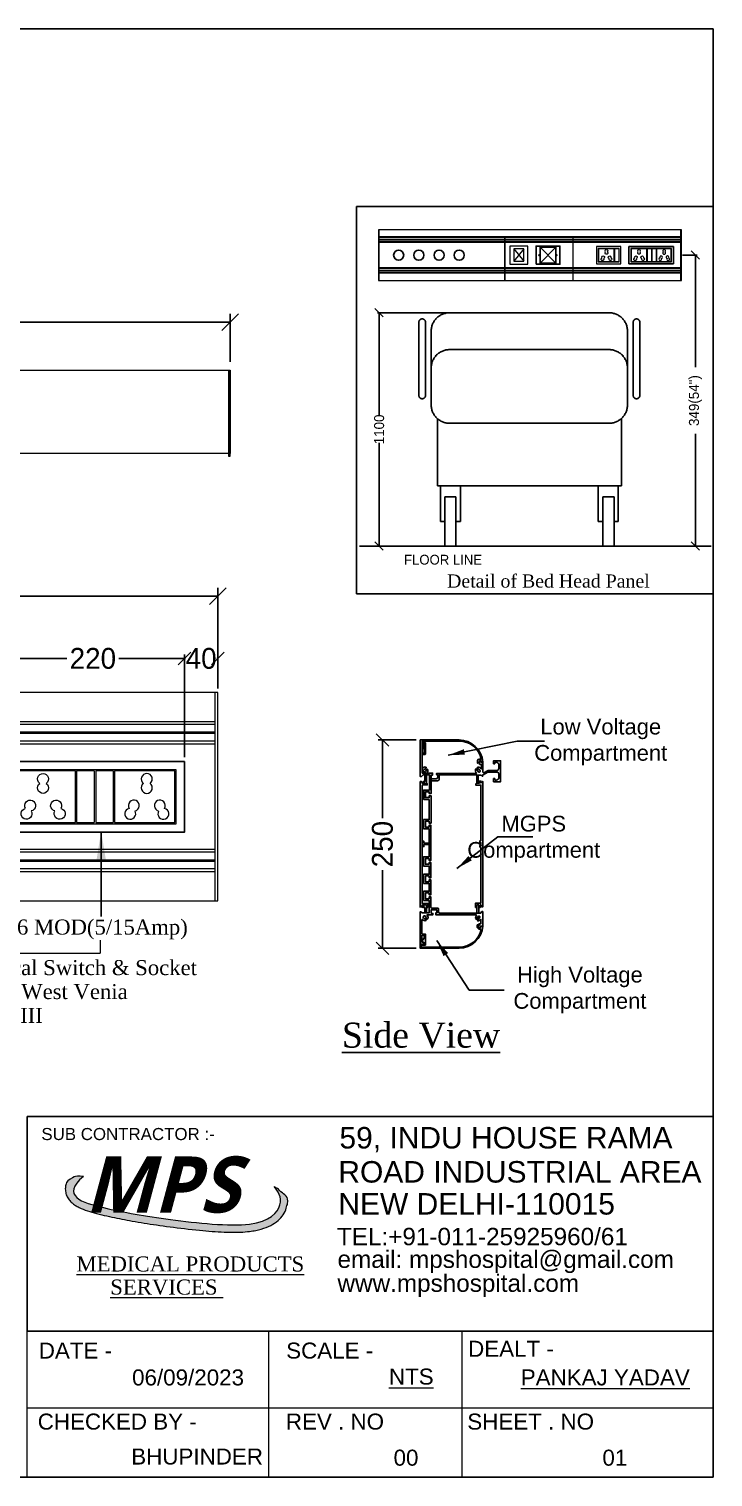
# Model space of a CAD drawing. Header units: millimetres. Extents: x 161371 to 163828, y -100605 to -94940.
# Drawn here: x 163007 to 163828, y -100605 to -98867 of the extents above; entities that cross this region are included whole.
import ezdxf

# ---------------------------------------------------------------- set-up
doc = ezdxf.new("R2010")
doc.units = ezdxf.units.MM
doc.header["$LTSCALE"] = 25
doc.linetypes.add('Hidden', pattern=[6, 4, -2])
doc.layers.get('0').update_dxf_attribs({"color": 251})
doc.layers.get('Defpoints').update_dxf_attribs({"color": 251})
for name, color, linetype in [('2', 5, 'Continuous'), ('_Bed Docker-No', 7, 'Continuous'), ('A- Blocks', 8, 'Continuous'), ('AR-TEXT1', 9, 'Continuous'), ('FORMAT LINE', 7, 'Continuous'), ('OT DIM', 251, 'Continuous')]:
    doc.layers.add(name, color=color, linetype=linetype)
for name, color, linetype, lineweight in [('formate text', 7, 'Continuous', 25), ('MGPS', 7, 'Continuous', 30), ('N2O', 251, 'Continuous', 0), ('proposed floor pattern', 5, 'Continuous', 30)]:
    doc.layers.add(name, color=color, linetype=linetype, lineweight=lineweight)
doc.styles.add('ROMANTIC', font='romantic.ttf')
doc.styles.add('style3', font='arial.ttf')
doc.styles.add('style6', font='LSANSI.TTF', dxfattribs={"height": 18})
doc.styles.add('TEXT-0.25', font='simplex.shx', dxfattribs={"width": 0.9})
doc.dimstyles.new('Scale 50', dxfattribs={"dimtxt": 125, "dimasz": 100, "dimexe": 50, "dimexo": 50, "dimgap": 0, "dimtad": 0, "dimtoh": 1, "dimdec": 0, "dimzin": 0, "dimdsep": 46, "dimtxsty": 'TEXT-0.25', "dimcen": 0.09, "dimdle": 100, "dimclrd": 204, "dimclre": 212, "dimclrt": 224, "dimadec": 0, "dimazin": 0, "dimtfac": 1, "dimtdec": 0, "dimtofl": 0, "dimtmove": 1, "dimatfit": 3, "dimfxl": 0.18, "dimtolj": 1, "dimtzin": 0, "dimarcsym": 1})
doc.dimstyles.new('Standard 2', dxfattribs={"dimtxt": 25, "dimasz": 20, "dimexe": 10, "dimexo": 10, "dimgap": 0.09, "dimtad": 0, "dimtoh": 1, "dimdec": 0, "dimzin": 0, "dimdsep": 46, "dimtxsty": 'Standard', "dimblk": 'OBLIQUE', "dimcen": 0.09, "dimclrd": 6, "dimclre": 6, "dimclrt": 6, "dimadec": 0, "dimazin": 0, "dimtfac": 1, "dimtdec": 0, "dimtofl": 0, "dimtmove": 0, "dimatfit": 3, "dimldrblk": 'OBLIQUE', "dimfxl": 1, "dimtolj": 1, "dimtzin": 0, "dimarcsym": 1})

# ---------------------------------------------------------------- blocks, each defined once
blk = doc.blocks.new('_Oblique')
at = {"color": 0, "linetype": 'ByBlock', "lineweight": -2}
blk.add_line((-0.5, -0.5), (0.5, 0.5), dxfattribs=at)
blk = doc.blocks.new('*D122')
at = {"color": 6, "lineweight": -2, "transparency": 16777216}
for p, q in [((161448.7, -99266.7), (161448.7, -99208.9)), ((163248.7, -99266.7), (163248.7, -99208.9)), ((161448.7, -99218.9), (162311.1, -99218.9)), ((163248.7, -99218.9), (162386.3, -99218.9))]:
    blk.add_line(p, q, dxfattribs=at)
at = {"layer": 'Defpoints', "color": 0, "transparency": 16777216}
for p in [(161448.7, -99218.9), (161448.7, -99276.7), (163248.7, -99276.7)]:
    blk.add_point(p, dxfattribs=at)
at = {"color": 6, "lineweight": -2, "transparency": 16777216, "xscale": 20, "yscale": 20, "zscale": 20, "rotation": 180}
blk.add_blockref('_Oblique', (161448.7, -99218.9), dxfattribs=at)
at = {"color": 6, "lineweight": -2, "transparency": 16777216, "xscale": 20, "yscale": 20, "zscale": 20}
blk.add_blockref('_Oblique', (163248.7, -99218.9), dxfattribs=at)
at = {"color": 6, "transparency": 16777216, "insert": (162348.7, -99218.9), "char_height": 25, "attachment_point": 5}
blk.add_mtext('\\A1;1800', dxfattribs=at)
blk = doc.blocks.new('*D123')
at = {"color": 6, "lineweight": -2, "transparency": 16777216}
for p, q in [((161433.7, -99653.5), (161433.7, -99537.6)), ((163233.7, -99653.5), (163233.7, -99537.6)), ((161433.7, -99547.6), (162159, -99547.6)), ((163233.7, -99547.6), (162234.2, -99547.6))]:
    blk.add_line(p, q, dxfattribs=at)
at = {"layer": 'Defpoints', "color": 0, "transparency": 16777216}
for p in [(161433.7, -99547.6), (161433.7, -99663.5), (163233.7, -99663.5)]:
    blk.add_point(p, dxfattribs=at)
at = {"color": 6, "lineweight": -2, "transparency": 16777216, "xscale": 20, "yscale": 20, "zscale": 20, "rotation": 180}
blk.add_blockref('_Oblique', (161433.7, -99547.6), dxfattribs=at)
at = {"color": 6, "lineweight": -2, "transparency": 16777216, "xscale": 20, "yscale": 20, "zscale": 20}
blk.add_blockref('_Oblique', (163233.7, -99547.6), dxfattribs=at)
at = {"color": 6, "transparency": 16777216, "insert": (162196.6, -99547.6), "char_height": 25, "attachment_point": 5}
blk.add_mtext('\\A1;1800', dxfattribs=at)
blk = doc.blocks.new('A$C34291193')
at = {"lineweight": 9, "ltscale": 30}
for p, q in [((-139.1, 74.2), (-139.1, 10.8)), ((-137.5, 74.2), (-137.5, 10.8)), ((-116.1, 74.2), (-116.1, 10.8)), ((-114, 74.2), (-114, 10.8)), ((-92.6, 74.2), (-92.6, 10.8)), ((-91, 10.8), (-91, 74.2))]:
    blk.add_line(p, q, dxfattribs=at)
blk.add_lwpolyline([(-225, 86), (0, 86), (0, -1), (-225, -1)], close=True)
for points in [[(-225, 86), (0, 86), (0, -1), (-225, -1), (-225, 86)], [(-139.1, 10.8), (-213.2, 10.8), (-213.2, 74.2), (-139.1, 74.2)], [(-137.5, 74.2), (-116.1, 74.2)], [(-114, 74.2), (-92.6, 74.2)], [(-91, 74.2), (-11.8, 74.2), (-11.8, 10.8), (-91, 10.8)], [(-116.1, 10.8), (-137.5, 10.8)], [(-92.6, 10.8), (-114, 10.8)]]:
    blk.add_lwpolyline(points, dxfattribs=at)
blk.add_lwpolyline([(-214.8, 75.8), (-10.2, 75.8), (-10.2, 9.3), (-214.8, 9.3)], close=True, dxfattribs=at)
at = {"layer": 'AR-TEXT1', "color": 251, "lineweight": 9, "extrusion": (-6.90253e-31, -1.33227e-15, -1)}
blk.add_ellipse((-178.7, 64.4), major_axis=(4.77, 4.77), ratio=1, start_param=2.986247, end_param=8.009328, dxfattribs=at)
at = {"layer": 'AR-TEXT1', "color": 251, "lineweight": 9}
for centre, major_axis, start_param, end_param in [((-51.4, 64.4), (-4.77, 4.77), 2.986247, 8.009328), ((-51.4, 53.5), (4.77, 4.77), 1.41545, 6.438531), ((-67.4, 31.7), (-4.77, 4.77), 2.571226, 7.59062), ((-35.5, 31.7), (4.77, 4.77), 4.97575, 9.995144), ((-71.8, 21.7), (-4.77, 4.77), -0.570366, 4.449028), ((-31, 21.7), (-4.77, 4.77), 0.263361, 5.282755)]:
    blk.add_ellipse(centre, major_axis=major_axis, ratio=1, start_param=start_param, end_param=end_param, dxfattribs=at)
at = {"layer": 'AR-TEXT1', "color": 251, "lineweight": 9, "extrusion": (-2.95823e-31, -1.33227e-15, -1)}
blk.add_ellipse((-178.7, 53.5), major_axis=(-4.77, 4.77), ratio=1, start_param=1.41545, end_param=6.438531, dxfattribs=at)
at = {"layer": 'AR-TEXT1', "color": 251, "lineweight": 9, "extrusion": (9.86076e-32, -1.33227e-15, -1)}
blk.add_ellipse((-194.7, 31.7), major_axis=(-4.77, 4.77), ratio=1, start_param=4.97575, end_param=9.995144, dxfattribs=at)
at = {"layer": 'AR-TEXT1', "color": 251, "lineweight": 9, "extrusion": (9.86076e-31, -1.33227e-15, -1)}
blk.add_ellipse((-162.8, 31.7), major_axis=(4.77, 4.77), ratio=1, start_param=2.571226, end_param=7.59062, dxfattribs=at)
at = {"layer": 'AR-TEXT1', "color": 251, "lineweight": 9, "extrusion": (-4.93038e-31, -1.33227e-15, -1)}
blk.add_ellipse((-199.1, 21.7), major_axis=(4.77, 4.77), ratio=1, start_param=0.263361, end_param=5.282755, dxfattribs=at)
at = {"layer": 'AR-TEXT1', "color": 251, "lineweight": 9, "extrusion": (5.91646e-31, -1.33227e-15, -1)}
blk.add_ellipse((-158.4, 21.7), major_axis=(4.77, 4.77), ratio=1, start_param=-0.570366, end_param=4.449028, dxfattribs=at)
blk = doc.blocks.new('*D118')
at = {"color": 6, "lineweight": -2, "ltscale": 10, "transparency": 16777216}
for p, q in [((162973.7, -99741), (162973.7, -99617.6)), ((162973.7, -99622.6), (163052.3, -99622.6)), ((163193.7, -99622.6), (163115, -99622.6)), ((163193.7, -99741), (163193.7, -99617.6))]:
    blk.add_line(p, q, dxfattribs=at)
at = {"layer": 'Defpoints', "color": 0, "ltscale": 10, "transparency": 16777216}
for p in [(163193.7, -99622.6), (162973.7, -99746), (163193.7, -99746)]:
    blk.add_point(p, dxfattribs=at)
at = {"color": 6, "lineweight": -2, "ltscale": 10, "transparency": 16777216, "xscale": 15, "yscale": 15, "zscale": 15, "rotation": 180}
blk.add_blockref('_Oblique', (162973.7, -99622.6), dxfattribs=at)
at = {"color": 6, "lineweight": -2, "ltscale": 10, "transparency": 16777216, "xscale": 15, "yscale": 15, "zscale": 15}
blk.add_blockref('_Oblique', (163193.7, -99622.6), dxfattribs=at)
at = {"color": 6, "ltscale": 10, "transparency": 16777216, "insert": (163083.7, -99622.6), "char_height": 25, "attachment_point": 5}
blk.add_mtext('\\A1;220', dxfattribs=at)
blk = doc.blocks.new('*D119')
at = {"color": 6, "lineweight": -2, "ltscale": 10, "transparency": 16777216}
for p, q in [((163193.7, -99741), (163193.7, -99617.6)), ((163193.7, -99622.6), (163194.8, -99622.6)), ((163233.7, -99622.6), (163232.5, -99622.6)), ((163233.7, -99658.5), (163233.7, -99617.6))]:
    blk.add_line(p, q, dxfattribs=at)
at = {"layer": 'Defpoints', "color": 0, "ltscale": 10, "transparency": 16777216}
for p in [(163233.7, -99622.6), (163233.7, -99663.5), (163193.7, -99746)]:
    blk.add_point(p, dxfattribs=at)
at = {"color": 6, "lineweight": -2, "ltscale": 10, "transparency": 16777216, "xscale": 15, "yscale": 15, "zscale": 15, "rotation": 180}
blk.add_blockref('_Oblique', (163193.7, -99622.6), dxfattribs=at)
at = {"color": 6, "lineweight": -2, "ltscale": 10, "transparency": 16777216, "xscale": 15, "yscale": 15, "zscale": 15}
blk.add_blockref('_Oblique', (163233.7, -99622.6), dxfattribs=at)
at = {"color": 6, "ltscale": 10, "transparency": 16777216, "insert": (163213.7, -99622.6), "char_height": 25, "attachment_point": 5}
blk.add_mtext('\\A1;40', dxfattribs=at)
blk = doc.blocks.new('*D127')
at = {"color": 6, "lineweight": -2, "ltscale": 10, "transparency": 16777216}
for p, q in [((163471.8, -99720.3), (163426.4, -99720.3)), ((163431.4, -99720.3), (163431.4, -99814)), ((163431.4, -99970.3), (163431.4, -99876.7)), ((163471.8, -99970.3), (163426.4, -99970.3))]:
    blk.add_line(p, q, dxfattribs=at)
at = {"layer": 'Defpoints', "color": 0, "ltscale": 10, "transparency": 16777216}
for p in [(163476.8, -99720.3), (163431.4, -99970.3), (163476.8, -99970.3)]:
    blk.add_point(p, dxfattribs=at)
at = {"color": 6, "lineweight": -2, "ltscale": 10, "transparency": 16777216, "xscale": 15, "yscale": 15, "zscale": 15}
for p, rotation in [((163431.4, -99720.3), 90), ((163431.4, -99970.3), 270)]:
    blk.add_blockref('_Oblique', p, dxfattribs=dict(at, rotation=rotation))
at = {"color": 6, "ltscale": 10, "transparency": 16777216, "insert": (163431.4, -99845.3), "char_height": 25, "attachment_point": 5, "rotation": 90}
blk.add_mtext('\\A1;250', dxfattribs=at)
blk = doc.blocks.new('BED')
at = {"color": 4, "linetype": 'Hidden'}
for p, q in [((-15, 20.76), (-15, 9.82)), ((15, 20.76), (15, 9.82)), ((-15, 9.82), (15, 9.82)), ((-14.47, 9.82), (-14.47, 4)), ((-11.24, 4), (-11.24, 9.82)), ((11.24, 4), (11.24, 9.82)), ((14.47, 9.82), (14.47, 4)), ((-14.47, 4), (-13.8, 4)), ((-11.99, 4), (-11.24, 4)), ((11.99, 4), (11.24, 4)), ((14.47, 4), (13.8, 4))]:
    blk.add_line(p, q, dxfattribs=at)
blk.add_lwpolyline([(16, 29), (16, 35, 0.414214), (13, 38), (-13, 38, 0.414214), (-16, 35), (-16, 29)], format="xyb", dxfattribs=at)
for points in [[(-18, 24.5, 0.414214), (-17.5, 24), (-17.44, 24, 0.414214), (-16.94, 24.5), (-16.94, 36.5, 0.414214), (-17.44, 37), (-17.5, 37, 0.414214), (-18, 36.5)], [(18, 24.5, -0.414214), (17.5, 24), (17.44, 24, -0.414214), (16.94, 24.5), (16.94, 36.5, -0.414214), (17.44, 37), (17.5, 37, -0.414214), (18, 36.5)], [(-16, 23, 0.414214), (-13, 20), (13, 20, 0.414214), (16, 23), (16, 29, 0.414214), (13, 32), (-13, 32, 0.414214), (-16, 29)]]:
    blk.add_lwpolyline(points, format="xyb", close=True, dxfattribs=at)
for points in [[(-13.8, 8), (-11.99, 8), (-11.99, 0), (-13.8, 0)], [(13.8, 8), (11.99, 8), (11.99, 0), (13.8, 0)]]:
    blk.add_lwpolyline(points, close=True, dxfattribs=at)
blk = doc.blocks.new('*D125')
at = {"color": 6, "lineweight": -2, "transparency": 16777216}
for p, q in [((163510, -99207.8), (163425.4, -99207.8)), ((163427.4, -99207.8), (163427.4, -99331.6)), ((163427.4, -99487.6), (163427.4, -99363.8)), ((163524, -99487.6), (163425.4, -99487.6))]:
    blk.add_line(p, q, dxfattribs=at)
at = {"layer": 'Defpoints', "color": 0, "transparency": 16777216}
for p in [(163512, -99207.8), (163427.4, -99487.6), (163526, -99487.6)]:
    blk.add_point(p, dxfattribs=at)
at = {"color": 6, "lineweight": -2, "transparency": 16777216, "xscale": 10, "yscale": 10, "zscale": 10}
for p, rotation in [((163427.4, -99207.8), 90), ((163427.4, -99487.6), 270)]:
    blk.add_blockref('_Oblique', p, dxfattribs=dict(at, rotation=rotation))
at = {"color": 6, "transparency": 16777216, "insert": (163427.4, -99347.7), "char_height": 12, "attachment_point": 5, "rotation": 90}
blk.add_mtext('\\A1;1100', dxfattribs=at)
blk = doc.blocks.new('*D112')
at = {"color": 6, "lineweight": -2, "transparency": 16777216}
for p, q in [((163791.6, -99138.6), (163809.1, -99138.6)), ((163807.1, -99138.6), (163807.1, -99273)), ((163807.1, -99487.6), (163807.1, -99353.2)), ((163809.1, -99487.6), (163809.1, -99487.6))]:
    blk.add_line(p, q, dxfattribs=at)
at = {"layer": 'Defpoints', "color": 0, "transparency": 16777216}
for p in [(163789.6, -99138.6), (163807.1, -99487.6), (163807.1, -99487.6)]:
    blk.add_point(p, dxfattribs=at)
at = {"color": 6, "lineweight": -2, "transparency": 16777216, "xscale": 10, "yscale": 10, "zscale": 10}
for p, rotation in [((163807.1, -99138.6), 90), ((163807.1, -99487.6), 270)]:
    blk.add_blockref('_Oblique', p, dxfattribs=dict(at, rotation=rotation))
at = {"color": 6, "transparency": 16777216, "insert": (163807.1, -99313.1), "char_height": 12, "attachment_point": 5, "rotation": 90}
blk.add_mtext('\\A1;349(54")', dxfattribs=at)
blk = doc.blocks.new('A$C8c4e8c2d')
at = {"color": 1, "lineweight": 15, "ltscale": 3}
for p, q in [((363.8, 60.6), (0, 60.6)), ((0, 60.6), (0, 0)), ((0.7, 60.6), (0.7, 0)), ((363.1, 52.2), (0.7, 52.2)), ((363.1, 0), (363.1, 60.6)), ((363.8, 0), (363.8, 60.6)), ((363.1, 51.3), (0.7, 51.3)), ((363.1, 49.1), (0.7, 49.1)), ((363.1, 48.7), (0.7, 48.7)), ((363.1, 46.5), (0.7, 46.5)), ((363.1, 45.6), (0.7, 45.6)), ((0, 0), (363.8, 0)), ((363.1, 15), (0.7, 15)), ((363.1, 14.2), (0.7, 14.2)), ((363.1, 11.9), (0.7, 11.9)), ((363.1, 11.5), (0.7, 11.5)), ((363.1, 9.3), (0.7, 9.3)), ((363.1, 8.5), (0.7, 8.5))]:
    blk.add_line(p, q, dxfattribs=at)
at = {"color": 6, "lineweight": 9, "ltscale": 30}
for p, q in [((283.1, 22.8), (283.1, 37.8)), ((283.5, 37.8), (283.5, 22.8)), ((288.6, 37.8), (288.6, 22.8)), ((322.3, 22.8), (322.3, 37.8)), ((322.7, 37.8), (322.7, 22.8)), ((327.8, 37.8), (327.8, 22.8)), ((328.3, 37.8), (328.3, 22.8)), ((333.4, 37.8), (333.4, 22.8)), ((333.7, 37.8), (333.7, 22.8))]:
    blk.add_line(p, q, dxfattribs=at)
at = {"color": 1, "lineweight": 15, "ltscale": 3, "const_width": 1.94}
for points in [[(151.6, 52.2), (151.6, 0)], [(233.6, 52.2), (233.6, 0)]]:
    blk.add_lwpolyline(points, dxfattribs=at)
at = {"color": 1, "lineweight": 9, "ltscale": 30}
for points in [[(157.7, 19.4), (179.5, 19.4), (179.5, 41.2), (157.7, 41.2)], [(162.5, 37.7), (162.5, 23), (174.6, 23), (174.6, 37.7)]]:
    blk.add_lwpolyline(points, close=True, dxfattribs=at)
for points in [[(174.6, 37.7), (162.5, 23)], [(162.5, 37.7), (174.6, 23)]]:
    blk.add_lwpolyline(points, dxfattribs=at)
at = {"color": 6, "lineweight": 9, "ltscale": 30}
for points in [[(291.1, 40.7), (262, 40.7), (262, 20), (291.1, 20)], [(289.1, 38.2), (264, 38.2), (264, 22.4), (289.1, 22.4)], [(351.7, 38.2), (303.2, 38.2), (303.2, 22.4), (351.7, 22.4)]]:
    blk.add_lwpolyline(points, close=True, dxfattribs=at)
for points in [[(283.1, 37.8), (264.3, 37.8), (264.3, 22.8), (283.1, 22.8)], [(288.6, 37.8), (283.5, 37.8)], [(354.1, 40.6), (300.8, 40.6), (300.8, 20), (354.1, 20), (354.1, 40.6)], [(322.3, 37.8), (303.6, 37.8), (303.6, 22.8), (322.3, 22.8)], [(327.8, 37.8), (322.7, 37.8)], [(333.4, 37.8), (328.3, 37.8)], [(333.7, 22.8), (351.3, 22.8), (351.3, 37.8), (333.7, 37.8)], [(283.5, 22.8), (288.6, 22.8)], [(322.7, 22.8), (327.8, 22.8)], [(328.3, 22.8), (333.4, 22.8)]]:
    blk.add_lwpolyline(points, dxfattribs=at)
at = {"color": 6}
blk.add_lwpolyline([(354.1, 40.6), (300.8, 40.6), (300.8, 20), (354.1, 20)], close=True, dxfattribs=at)
at = {"layer": 'AR-TEXT1', "color": 6, "lineweight": 9, "extrusion": (-1.57772e-30, -1.33227e-15, -1)}
blk.add_ellipse((273.7, 35.5), major_axis=(1.13, 1.13), ratio=1, start_param=2.986247, end_param=8.009328, dxfattribs=at)
at = {"layer": 'AR-TEXT1', "color": 6, "lineweight": 9, "extrusion": (1.97215e-31, -1.33227e-15, -1)}
for centre, start_param, end_param in [((312.9, 35.5), 2.986247, 8.009328), ((268.9, 25.4), 0.263361, 5.282755)]:
    blk.add_ellipse(centre, major_axis=(1.13, 1.13), ratio=1, start_param=start_param, end_param=end_param, dxfattribs=at)
at = {"layer": 'AR-TEXT1', "color": 6, "lineweight": 9}
for centre, major_axis, start_param, end_param in [((343.1, 35.5), (-1.13, 1.13), 2.986247, 8.009328), ((338.3, 25.4), (-1.13, 1.13), -0.570366, 4.449028), ((339.4, 27.7), (-1.13, 1.13), 2.571226, 7.59062), ((343.1, 32.9), (1.13, 1.13), 1.41545, 6.438531), ((346.9, 27.7), (1.13, 1.13), 4.97575, 9.995144), ((348, 25.4), (-1.13, 1.13), 0.263361, 5.282755)]:
    blk.add_ellipse(centre, major_axis=major_axis, ratio=1, start_param=start_param, end_param=end_param, dxfattribs=at)
at = {"layer": 'AR-TEXT1', "color": 6, "lineweight": 9, "extrusion": (-6.90253e-31, -1.33227e-15, -1)}
blk.add_ellipse((269.9, 27.8), major_axis=(-1.13, 1.13), ratio=1, start_param=4.97575, end_param=9.995144, dxfattribs=at)
at = {"layer": 'AR-TEXT1', "color": 6, "lineweight": 9, "extrusion": (0, -1.33227e-15, -1)}
blk.add_ellipse((273.7, 32.9), major_axis=(-1.13, 1.13), ratio=1, start_param=1.41545, end_param=6.438531, dxfattribs=at)
at = {"layer": 'AR-TEXT1', "color": 6, "lineweight": 9, "extrusion": (1.2819e-30, -1.33227e-15, -1)}
blk.add_ellipse((277.5, 27.8), major_axis=(1.13, 1.13), ratio=1, start_param=2.571226, end_param=7.59062, dxfattribs=at)
at = {"layer": 'AR-TEXT1', "color": 6, "lineweight": 9, "extrusion": (3.9443e-31, -1.33227e-15, -1)}
blk.add_ellipse((278.5, 25.4), major_axis=(1.13, 1.13), ratio=1, start_param=-0.570366, end_param=4.449028, dxfattribs=at)
at = {"layer": 'AR-TEXT1', "color": 6, "lineweight": 9, "extrusion": (-9.86076e-31, -1.33227e-15, -1)}
blk.add_ellipse((308.1, 25.4), major_axis=(1.13, 1.13), ratio=1, start_param=0.263361, end_param=5.282755, dxfattribs=at)
at = {"layer": 'AR-TEXT1', "color": 6, "lineweight": 9, "extrusion": (-1.97215e-31, -1.33227e-15, -1)}
blk.add_ellipse((309.2, 27.7), major_axis=(-1.13, 1.13), ratio=1, start_param=4.97575, end_param=9.995144, dxfattribs=at)
at = {"layer": 'AR-TEXT1', "color": 6, "lineweight": 9, "extrusion": (-7.88861e-31, -1.33227e-15, -1)}
blk.add_ellipse((312.9, 32.9), major_axis=(-1.13, 1.13), ratio=1, start_param=1.41545, end_param=6.438531, dxfattribs=at)
at = {"layer": 'AR-TEXT1', "color": 6, "lineweight": 9, "extrusion": (9.86076e-31, -1.33227e-15, -1)}
blk.add_ellipse((316.7, 27.7), major_axis=(1.13, 1.13), ratio=1, start_param=2.571226, end_param=7.59062, dxfattribs=at)
at = {"layer": 'AR-TEXT1', "color": 6, "lineweight": 9, "extrusion": (5.91646e-31, -1.33227e-15, -1)}
blk.add_ellipse((317.8, 25.4), major_axis=(1.13, 1.13), ratio=1, start_param=-0.570366, end_param=4.449028, dxfattribs=at)
at = {"layer": 'OT DIM', "color": 6, "ltscale": 10}
for points in [[(189.2, 19.4), (217.8, 19.4), (217.8, 41.2), (189.2, 41.2)], [(194, 20.6), (213, 20.6), (213, 40), (194, 40)]]:
    blk.add_lwpolyline(points, close=True, dxfattribs=at)
for points in [[(213, 40), (194, 20.6)], [(194, 40), (213, 20.6)]]:
    blk.add_lwpolyline(points, dxfattribs=at)
at = {"layer": 'OT DIM', "color": 3, "ltscale": 10}
blk.add_circle((24.3, 30.3), 6.06, dxfattribs=at)
at = {"layer": 'OT DIM', "color": 5, "ltscale": 10}
blk.add_circle((48.5, 30.3), 6.06, dxfattribs=at)
at = {"layer": 'OT DIM', "color": 6, "ltscale": 10}
for centre, radius in [((72.8, 30.3), 6.06), ((193.1, 30.3), 0.485), ((213.9, 30.3), 0.485)]:
    blk.add_circle(centre, radius, dxfattribs=at)
at = {"layer": 'OT DIM', "color": 1, "ltscale": 10}
blk.add_circle((97, 30.3), 6.06, dxfattribs=at)

msp = doc.modelspace()

# ---------------------------------------------------------------- hatches: boundary and pattern name
at = {"lineweight": 15}
h = msp.add_hatch(dxfattribs=at)
h.set_pattern_fill('ANSI31', color=0, scale=0.150925)
h.set_pattern_definition([(45, (139022.03682, -99877.34221), (-0.013339973739, 0.013339973739), [])])
edge = h.paths.add_edge_path()
edge.add_spline(control_points=[(163301.4, -100256.3), (163306, -100261), (163315.4, -100276.8), (163286.4, -100308.6), (163169.6, -100295.5), (163097.6, -100283.4), (163044.4, -100267.5), (163072.4, -100244)], knot_values=[0, 0, 0, 0, 1, 2, 3, 4, 5, 5, 5, 5], degree=3, periodic=0)
edge.add_spline(control_points=[(163072.4, -100244), (163066.4, -100243), (163063.2, -100243.7), (163059.2, -100245.4), (163053.1, -100248.6), (163051.4, -100253.3), (163050.9, -100255.2), (163050.6, -100258), (163050.6, -100260), (163051.1, -100263.8), (163051.6, -100265.6), (163053.1, -100269), (163054.1, -100270.6), (163056.2, -100273.4), (163057.4, -100274.6), (163060, -100276.9), (163061.3, -100277.9), (163064.1, -100279.7), (163065.6, -100280.5), (163070.3, -100282.9), (163073.7, -100284.2), (163080.8, -100286.5), (163084.4, -100287.5), (163090.2, -100289), (163092.3, -100289.5), (163098.5, -100291), (163102.5, -100291.9), (163114.6, -100294.5), (163122.6, -100296.1), (163135.6, -100298.4), (163140.3, -100299.2), (163154.9, -100301.5), (163165.2, -100303), (163187.6, -100306), (163199.7, -100307.5), (163221.9, -100309.6), (163231.9, -100310.4), (163248.3, -100311), (163254.8, -100311.1), (163264.8, -100310.7), (163268.4, -100310.4), (163274.4, -100309.7), (163276.9, -100309.3), (163281.6, -100308.4), (163283.8, -100307.8), (163290.1, -100306), (163293.9, -100304.6), (163300.5, -100301.1), (163303.5, -100299.1), (163308.5, -100294.8), (163310.6, -100292.5), (163313.9, -100287.6), (163315.2, -100285), (163316.3, -100279.6), (163317.3, -100278.3), (163317.7, -100274.3), (163317.8, -100274.3), (163317.8, -100273.1), (163317.3, -100271.2), (163316.3, -100267.5), (163312.6, -100264.7), (163309, -100262.1), (163306.7, -100259.5), (163304.2, -100257.8), (163302.4, -100257.3), (163301.4, -100256.3)], knot_values=[0, 0, 0, 0, 0.094218, 0.094218, 0.188436, 0.188436, 0.253094, 0.253094, 0.317753, 0.317753, 0.382411, 0.382411, 0.44707, 0.44707, 0.511728, 0.511728, 0.576387, 0.576387, 0.641045, 0.641045, 0.780303, 0.780303, 0.91956, 0.91956, 1.001597, 1.001597, 1.159526, 1.159526, 1.475384, 1.475384, 1.651917, 1.651917, 2.004984, 2.004984, 2.358052, 2.358052, 2.649775, 2.649775, 2.85817, 2.85817, 2.986977, 2.986977, 3.08313, 3.08313, 3.179284, 3.179284, 3.371591, 3.371591, 3.563898, 3.563898, 3.756205, 3.756205, 3.948511, 3.948511, 4.105513, 4.105513, 4.262515, 4.262515, 4.419517, 4.419517, 4.576519, 4.576519, 4.83074, 4.83074, 5, 5, 5, 5], degree=3, periodic=0)

# ---------------------------------------------------------------- linework, layer by layer
at = {"lineweight": 15, "ltscale": 30}
for p, q in [((162248.6, -99276.7), (163248.7, -99276.7)), ((163246.7, -99276.7), (163246.7, -99379.7)), ((163248.7, -99276.7), (163248.7, -99376.7)), ((163248.7, -99379.7), (163248.7, -99276.7)), ((163246.7, -99376.7), (161450.7, -99376.7)), ((163246.7, -99379.7), (163248.7, -99379.7))]:
    msp.add_line(p, q, dxfattribs=at)
at = {"lineweight": 15, "ltscale": 3}
for p, q in [((163233.7, -99663.5), (161433.7, -99663.5)), ((163230.7, -99913.5), (163230.7, -99663.5)), ((163233.7, -99913.5), (163233.7, -99663.5)), ((161433.7, -99913.5), (163233.7, -99913.5))]:
    msp.add_line(p, q, dxfattribs=at)
at = {"color": 251, "lineweight": 15, "ltscale": 3}
for p, q in [((163230.7, -99698.4), (161436.7, -99698.4)), ((163230.7, -99701.9), (161436.7, -99701.9)), ((163230.7, -99710.9), (161436.7, -99710.9)), ((163230.7, -99712.5), (161436.7, -99712.5)), ((163230.7, -99721.9), (161436.7, -99721.9)), ((163230.7, -99725.4), (161436.7, -99725.4)), ((163230.7, -99851.6), (161436.7, -99851.6)), ((163230.7, -99855.1), (161436.7, -99855.1)), ((163230.7, -99864.5), (161436.7, -99864.5)), ((163230.7, -99866.1), (161436.7, -99866.1)), ((163230.7, -99875.1), (161436.7, -99875.1)), ((163230.7, -99878.6), (161436.7, -99878.6))]:
    msp.add_line(p, q, dxfattribs=at)
msp.add_line((163564.8, -99770.4), (163564.8, -99766.7))
at = {"color": 7, "lineweight": 15, "ltscale": 30}
for p in [(163092.4, -99960.4), (162868.8, -99976.3)]:
    msp.add_line(p, (163092.4, -99976.3), dxfattribs=at)
at = {"color": 7}
for points in [[(161370.9, -100604.7), (163828.2, -100604.7), (163828.2, -98867.2), (161370.9, -98867.2)], [(163400.2, -99544.9), (163828.2, -99544.9), (163828.2, -99080.4), (163400.2, -99080.4)], [(163004.8, -100172.3), (163828.2, -100172.3), (163828.2, -100429.6), (163004.8, -100429.6)]]:
    msp.add_lwpolyline(points, close=True, dxfattribs=at)
for points in [[(163487.6, -99791.6), (163481, -99791.6), (163481, -99780.5), (163487.8, -99780.5), (163487.8, -99762.1), (163480.1, -99762.1), (163478.2, -99764.3), (163476.8, -99764.3), (163476.8, -99720.3), (163523.3, -99720.3, -0.393135), (163551.8, -99746.9), (163551.8, -99758.6, 0.444037), (163553, -99759.7), (163558.1, -99756.8), (163568.9, -99756.8, 0.414214), (163571, -99754.7), (163571, -99749.1, 0.308287), (163566.8, -99747, 0.242656), (163566.1, -99748.5), (163566.1, -99748.9), (163564.7, -99748.9)], [(163489.8, -99766.9), (163496, -99766.9, 0.433821), (163497.7, -99765), (163497.7, -99762.7), (163496.3, -99761.8), (163496.3, -99760.4), (163544.2, -99760.4, -0.287033), (163543.2, -99755.2, -0.694844), (163544.1, -99755.2), (163546.1, -99758.2, 1.250943), (163548.2, -99756.5), (163545.3, -99754.2, -0.694844), (163545.4, -99753.3, -0.324829), (163548.9, -99753.9, -0.063933), (163550, -99755), (163550.2, -99755), (163550.2, -99749.6), (163548.2, -99749.6, -0.348587), (163547.7, -99749), (163547.7, -99747.4), (163546.6, -99747.4), (163546.2, -99748.2), (163545.5, -99748.2), (163545.5, -99744.9, -0.32646), (163547.5, -99743.4), (163549.9, -99743.4, 0.358053), (163523.3, -99721.6), (163479.2, -99721.6), (163479.2, -99760), (163491.6, -99760), (163491.6, -99762.4), (163489.8, -99762.4), (163489.8, -99784.7), (163487.5, -99784.7), (163487.5, -99782.6), (163483, -99782.6), (163483, -99789.5), (163487.5, -99789.5), (163487.5, -99787.3), (163489.8, -99787.3), (163489.8, -99820), (163487.3, -99820), (163487.3, -99817.8), (163482.9, -99817.8), (163482.9, -99824.8), (163487.3, -99824.8), (163487.3, -99822.6), (163489.6, -99822.6), (163489.6, -99864.8), (163487.3, -99864.8), (163487.3, -99862.6), (163482.9, -99862.6), (163482.9, -99869.5), (163487.3, -99869.5), (163487.3, -99867.4), (163489.6, -99867.4), (163489.6, -99885.7), (163487.3, -99885.7), (163487.3, -99883.5), (163482.9, -99883.5), (163482.9, -99890.4), (163487.3, -99890.4), (163487.3, -99888.3), (163489.6, -99888.3), (163489.6, -99906.1), (163487.3, -99906.1), (163487.3, -99903.9), (163482.9, -99903.9), (163482.9, -99910.9), (163487.3, -99910.9), (163487.3, -99908.7), (163489.6, -99908.7), (163489.6, -99921.1, 0.437123), (163490.7, -99922.3), (163498.1, -99922.3, -0.25898), (163498.7, -99923.3), (163498.7, -99927.7), (163499.6, -99927.7), (163499.6, -99928.2), (163549.1, -99928.2), (163550.8, -99926.3), (163551.8, -99926.3), (163551.8, -99943.7, -0.393135), (163523.3, -99970.3), (163476.8, -99970.3), (163476.8, -99926.4), (163477.7, -99926.4), (163478.8, -99927.9), (163487.4, -99927.9), (163487.4, -99912.9), (163480.8, -99912.9), (163480.8, -99901.9), (163487.6, -99901.9), (163487.6, -99892.5), (163480.8, -99892.5), (163480.8, -99881.5), (163487.6, -99881.5), (163487.6, -99871.6), (163480.8, -99871.6), (163480.8, -99860.5), (163487.3, -99860.5), (163487.3, -99826.8), (163480.8, -99826.8), (163480.8, -99815.8), (163487.6, -99815.8), (163487.6, -99791.6)], [(163479.2, -99723), (163481.9, -99723, -0.336205), (163483, -99723.8), (163483, -99737.1, -0.442578), (163482.2, -99737.8), (163479.2, -99737.8)], [(163481.5, -99731.2, -0.305504), (163480.3, -99726.4), (163481.5, -99726.4)], [(163547.7, -99747.4), (163547.7, -99745.4), (163549.7, -99745.4), (163549.7, -99746.9, 0.375931), (163550.3, -99747.5), (163551.8, -99747.1)], [(163479.2, -99754.5, -0.053234), (163480.1, -99753.6, -0.324829), (163483.7, -99753.1, -0.694844), (163483.7, -99754), (163480.9, -99756.2, 1.250943), (163482.9, -99758), (163484.7, -99755.7, -0.694844), (163485.6, -99755.7, -0.330271), (163484.9, -99760, -0.280387)], [(163544.7, -99772), (163544.7, -99762.1), (163499.4, -99762.1), (163499.4, -99767.3, -0.433821), (163497.7, -99769.2), (163489.8, -99769.2)], [(163546.4, -99772), (163546.4, -99762.4), (163549.7, -99762.4), (163551.6, -99764), (163551.6, -99762.4), (163557.9, -99758.9), (163568.9, -99758.9, -0.414214), (163571, -99761), (163571, -99766.5, -0.308287), (163566.8, -99768.6, -0.242656), (163566.1, -99767.1), (163566.1, -99766.7), (163564.7, -99766.7)], [(163476.8, -99921.3), (163476.8, -99770.3), (163478.3, -99770.3), (163479.5, -99772.6), (163485.2, -99772.6), (163485.2, -99774.2), (163480.1, -99774.2, 0.408991), (163478.9, -99775.5), (163478.9, -99916.5), (163485.8, -99916.5), (163485.8, -99921.2), (163484.3, -99921.2), (163484.3, -99918.8, 0.414214), (163483.7, -99918.3), (163479.5, -99918.3), (163477.9, -99920.7), (163476.8, -99920.7)], [(163480.6, -99918.3), (163479.2, -99920.2, 0.798949), (163480.3, -99921.5), (163481.2, -99921)], [(163482.3, -99927.9), (163482.3, -99921.9, 0.45397), (163481.2, -99921), (163481.2, -99918.3)]]:
    msp.add_lwpolyline(points, format="xyb")
for points in [[(163479.2, -99724.5), (163481.5, -99724.5), (163481.5, -99736.3), (163479.2, -99736.3)], [(163564.8, -99748.9), (163564.8, -99745.3), (163573.1, -99745.3), (163573.1, -99770.4), (163564.7, -99770.4)], [(163482.1, -99762.1), (163482.1, -99770.2), (163480.3, -99770.2), (163481.8, -99772.6)], [(163484.2, -99772.6), (163484.2, -99762.1)], [(163478.9, -99841.8), (163481.2, -99841.8), (163481.2, -99844.3), (163486.3, -99844.3), (163487.3, -99843.7)], [(163481.2, -99844.3), (163480.4, -99843.4), (163478.9, -99843.4)], [(163478.9, -99848.2), (163481.2, -99848.2), (163481.2, -99845.8), (163486.3, -99845.8), (163487.3, -99846.4)], [(163481.2, -99845.8), (163480.4, -99846.7), (163478.9, -99846.7)], [(163484.2, -99921.2), (163484.2, -99927.9)], [(163489.6, -99912.9), (163489.6, -99918.9)], [(163544.7, -99921.2), (163544.7, -99928.2)], [(163547, -99921.2), (163547, -99928.2)], [(163476.8, -99965.3), (163481, -99965.3), (163481, -99963), (163478.8, -99963), (163478.8, -99954.7), (163481.5, -99954.7), (163481.5, -99958.3), (163483, -99958.3)], [(163551.6, -99943.6), (163548.9, -99943.6), (163548.9, -99945.6), (163547, -99945.6), (163546.6, -99944.3), (163546.6, -99942.9)], [(163481.5, -99958.3), (163478.8, -99961.8)]]:
    msp.add_lwpolyline(points)
msp.add_lwpolyline([(163544.7, -99918.2), (163544.7, -99921.2), (163543.2, -99921.2), (163543.2, -99916.1), (163549.6, -99916.1), (163549.6, -99848.9), (163548.3, -99848.9), (163548.3, -99846.8), (163549.6, -99846.8), (163549.6, -99843.6), (163548.3, -99843.6), (163548.3, -99841.2), (163549.6, -99841.2), (163549.6, -99774.4), (163543.3, -99774.4), (163543.3, -99773.1), (163544.7, -99772), (163547.7, -99772), (163547.7, -99769.6), (163549.6, -99769.6), (163549.6, -99771.9), (163551.8, -99770), (163551.8, -99920.6), (163550.6, -99920.6), (163549.5, -99918.2), (163548.8, -99918.2), (163548.8, -99921.2), (163547, -99921.2), (163547, -99918.2)], close=True)
msp.add_lwpolyline([(163549.9, -99947.2), (163547.1, -99947.2), (163545.2, -99945.4), (163545.2, -99942.3), (163546.3, -99942.3), (163546.3, -99942.9), (163547.3, -99942.9), (163547.3, -99940.9), (163549.6, -99940.9), (163549.6, -99935.7), (163546.6, -99937.4, -0.895918), (163545.6, -99936.5), (163548.3, -99933, 0.95427), (163546.4, -99932.1), (163544.7, -99935.1, -0.708944), (163543.2, -99934.2), (163544.1, -99930), (163495.4, -99930), (163495.4, -99927.9), (163496.8, -99927.9), (163496.8, -99924.3), (163489.7, -99924.3), (163489.7, -99927.8, 0.517692), (163490.5, -99928.4), (163491.9, -99928.4), (163491.9, -99930.1), (163485, -99930.1), (163486, -99932, -0.253885), (163486, -99934.8, -0.595043), (163484.4, -99934.8), (163483, -99931.8, 0.524622), (163481.1, -99931.5, 0.118669), (163480.4, -99932.8), (163480.4, -99933.5, 0.535379), (163481.8, -99934.4), (163483.6, -99935.9, -0.480832), (163483.6, -99936.9, -0.350592), (163481.4, -99936.9, 0), (163480.8, -99936.5), (163479.7, -99936.5), (163479.7, -99935.9), (163478.8, -99935.9), (163478.8, -99953.2), (163483, -99953.2), (163483, -99966.5), (163478, -99966.5), (163478, -99969.1), (163523.3, -99969.1, 0.358053)], format="xyb", close=True)
at = {"color": 0, "lineweight": 15}
msp.add_open_spline([(163072.4, -100244, -0.4), (163044.4, -100267.5, -0.4), (163097.6, -100283.4, -0.4), (163169.6, -100295.5, -0.4), (163286.4, -100308.6, -0.4), (163315.4, -100276.8, -0.4), (163306, -100261, -0.4), (163301.4, -100256.3, -0.4)], degree=3, dxfattribs=at)
msp.add_open_spline([(163072.4, -100244, -0.4), (163066.4, -100243, -0.4), (163063.2, -100243.7, -0.4), (163059.2, -100245.4, -0.4), (163053.1, -100248.6, -0.4), (163051.4, -100253.3, -0.4), (163050.9, -100255.2, -0.4), (163050.6, -100258, -0.4), (163050.6, -100260, -0.4), (163051.1, -100263.8, -0.4), (163051.6, -100265.6, -0.4), (163053.1, -100269, -0.4), (163054.1, -100270.6, -0.4), (163056.2, -100273.4, -0.4), (163057.4, -100274.6, -0.4), (163060, -100276.9, -0.4), (163061.3, -100277.9, -0.4), (163064.1, -100279.7, -0.4), (163065.6, -100280.5, -0.4), (163070.3, -100282.9, -0.4), (163073.7, -100284.2, -0.4), (163080.8, -100286.5, -0.4), (163084.4, -100287.5, -0.4), (163090.2, -100289, -0.4), (163092.3, -100289.5, -0.4), (163098.5, -100291, -0.4), (163102.5, -100291.9, -0.4), (163114.6, -100294.5, -0.4), (163122.6, -100296.1, -0.4), (163135.6, -100298.4, -0.4), (163140.3, -100299.2, -0.4), (163154.9, -100301.5, -0.4), (163165.2, -100303, -0.4), (163187.6, -100306, -0.4), (163199.7, -100307.5, -0.4), (163221.9, -100309.6, -0.4), (163231.9, -100310.4, -0.4), (163248.3, -100311, -0.4), (163254.8, -100311.1, -0.4), (163264.8, -100310.7, -0.4), (163268.4, -100310.4, -0.4), (163274.4, -100309.7, -0.4), (163276.9, -100309.3, -0.4), (163281.6, -100308.4, -0.4), (163283.8, -100307.8, -0.4), (163290.1, -100306, -0.4), (163293.9, -100304.6, -0.4), (163300.5, -100301.1, -0.4), (163303.5, -100299.1, -0.4), (163308.5, -100294.8, -0.4), (163310.6, -100292.5, -0.4), (163313.9, -100287.6, -0.4), (163315.2, -100285, -0.4), (163316.3, -100279.6, -0.4), (163317.3, -100278.3, -0.4), (163317.7, -100274.3, -0.4), (163317.8, -100274.3, -0.4), (163317.8, -100273.1, -0.4), (163317.3, -100271.2, -0.4), (163316.3, -100267.5, -0.4), (163312.6, -100264.7, -0.4), (163309, -100262.1, -0.4), (163306.7, -100259.5, -0.4), (163304.2, -100257.8, -0.4), (163302.4, -100257.3, -0.4), (163301.4, -100256.3, -0.4)], degree=3, knots=[0, 0, 0, 0, 0.094218, 0.094218, 0.188436, 0.188436, 0.253094, 0.253094, 0.317753, 0.317753, 0.382411, 0.382411, 0.44707, 0.44707, 0.511728, 0.511728, 0.576387, 0.576387, 0.641045, 0.641045, 0.780303, 0.780303, 0.91956, 0.91956, 1.001597, 1.001597, 1.159526, 1.159526, 1.475384, 1.475384, 1.651917, 1.651917, 2.004984, 2.004984, 2.358052, 2.358052, 2.649775, 2.649775, 2.85817, 2.85817, 2.986977, 2.986977, 3.08313, 3.08313, 3.179284, 3.179284, 3.371591, 3.371591, 3.563898, 3.563898, 3.756205, 3.756205, 3.948511, 3.948511, 4.105513, 4.105513, 4.262515, 4.262515, 4.419517, 4.419517, 4.576519, 4.576519, 4.83074, 4.83074, 5, 5, 5, 5], dxfattribs=at)
at = {"layer": '2'}
msp.add_line((163403.7, -99487.6), (163826.1, -99487.6), dxfattribs=at)
at = {"layer": 'proposed floor pattern', "color": 7, "lineweight": 13, "ltscale": 100}
for p, q in [((163294.7, -100429.6), (163294.7, -100604.7)), ((163526.7, -100429.6), (163526.7, -100604.7)), ((163828.2, -100522.1), (163004.8, -100522.1))]:
    msp.add_line(p, q, dxfattribs=at)
msp.add_lwpolyline([(163004.8, -100429.6), (163828.2, -100429.6), (163828.2, -100604.7), (163004.8, -100604.7)], close=True, dxfattribs=at)

# ---------------------------------------------------------------- block references
at = {"layer": '_Bed Docker-No', "xscale": 7.363940072824866, "yscale": 7.363940072824866, "zscale": 7.363940072824866}
msp.add_blockref('BED', (163607.7, -99487.6), dxfattribs=at)
at = {"layer": 'OT DIM', "color": 3, "ltscale": 10}
msp.add_blockref('A$C8c4e8c2d', (163426.5, -99168.9), dxfattribs=at)
at = {"layer": 'OT DIM', "color": 3, "ltscale": 10, "xscale": -0.9777777777777779, "yscale": 0.9777777777777779, "zscale": 0.9777777777777779}
msp.add_blockref('A$C34291193', (162973.7, -99830.1), dxfattribs=at)

# ---------------------------------------------------------------- texts
at = {"color": 7}
msp.add_text('FLOOR LINE', height=11.77, dxfattribs=at).set_placement((163457.3, -99509.9))
at = {"lineweight": -2, "ltscale": 30, "char_height": 18.868, "attachment_point": 2}
for s, insert, width in [('{\\fArial|b0|i0|c0|p34;\\C4;Low Voltage\\PCompartment}', (163693.4, -99694.9), 195.562), ('{\\fArial|b0|i0|c0|p34;\\C4;MGPS\\PCompartment}', (163613, -99811.3), 78.264), ('{\\fArial|b0|i0|c0|p34;\\C4;High Voltage\\PCompartment}', (163668.4, -99992.5), 259.855)]:
    msp.add_mtext(s, dxfattribs=dict(at, insert=insert, width=width))
at = {"layer": 'A- Blocks', "color": 244, "lineweight": 15, "true_color": 0x991b1e, "insert": (163073.8, -100220.1, -0.4), "char_height": 67.283, "attachment_point": 1, "style": 'style6'}
msp.add_mtext_dynamic_manual_height_columns('{\\fSegoe Script|b1|i1|c0|p34;MPS}', width=16452.216, gutter_width=807.3, heights=[0], dxfattribs=at)
at = {"layer": 'FORMAT LINE', "color": 1, "lineweight": -2, "ltscale": 200, "style": 'ROMANTIC'}
for s, height, p in [('Detail of Bed Head Panel', 15.767, (163508.9, -99537.5)), ('%%USide View', 30, (163382.7, -100089.5))]:
    msp.add_text(s, height=height, dxfattribs=at).set_placement(p)
at = {"layer": 'FORMAT LINE', "lineweight": 15, "ltscale": 200, "style": 'ROMANTIC'}
for s, height, p in [('6 MOD(5/15Amp)', 18.033, (162992.6, -99953.8)), ('TIER III', 18.03, (162929.1, -100059.8))]:
    msp.add_text(s, height=height, dxfattribs=at).set_placement(p)
at = {"layer": 'FORMAT LINE', "color": 1, "lineweight": 15, "ltscale": 200, "style": 'ROMANTIC'}
for s, p in [('Cutout for Electrical Switch & Socket', (162793.4, -100002.5)), ('Make :- North West Venia', (162835.1, -100031.2))]:
    msp.add_text(s, height=18.033, dxfattribs=at).set_placement(p)
at = {"layer": 'formate text', "color": 7, "lineweight": 15, "ltscale": 100, "style": 'style3'}
for s, height, p in [('SUB CONTRACTOR :-', 14.495, (163021.9, -100200.4, 0.1)), ('DATE - ', 19.22, (163018.8, -100462.6)), ('SCALE - ', 19.22, (163315.8, -100462.6)), ('DEALT - ', 19.22, (163534.2, -100460.4)), ('06/09/2023', 19.22, (163130.8, -100494.8)), ('%%UNTS', 19.22, (163439.1, -100493.8)), ('%%UPANKAJ YADAV', 19.216, (163597.4, -100494.8)), ('CHECKED BY -', 19.216, (163017.5, -100547.8)), ('REV . NO', 19.22, (163315.4, -100547.8)), ('SHEET . NO', 19.22, (163533.2, -100547.8)), ('BHUPINDER', 19.22, (163129.8, -100589.7)), ('00', 19.22, (163444.7, -100591.1)), ('01', 19.22, (163695.4, -100591.1))]:
    msp.add_text(s, height=height, dxfattribs=at).set_placement(p)
at = {"layer": 'MGPS', "color": 7, "lineweight": 15, "style": 'style3'}
for s, height, p in [('59, INDU HOUSE RAMA ', 25.764, (163379.7, -100210.5, -1)), ('ROAD INDUSTRIAL AREA', 25.764, (163378.4, -100251.4, -1)), ('NEW DELHI-110015', 25.764, (163378.4, -100289.8, -1)), ('TEL:+91-011-25925960/61', 20.869, (163376.7, -100326.6, -1)), ('email: mpshospital@gmail.com', 20.869, (163377.4, -100353.8, -1)), ('www.mpshospital.com', 20.869, (163377.4, -100382.5, -1))]:
    msp.add_text(s, height=height, dxfattribs=at).set_placement(p)
at = {"layer": 'N2O', "color": 0, "lineweight": 15, "style": 'ROMANTIC', "width": 1}
for s, p in [('%%UMEDICAL PRODUCTS', (163064, -100358.1, 5.8)), ('%%USERVICES ', (163104.6, -100385.8, 5.8))]:
    msp.add_text(s, height=18.053, dxfattribs=at).set_placement(p)

# ---------------------------------------------------------------- dimensions: what is measured, and where the dimension line sits
for base, p1, p2, text, picture, middle in [((163807.1, -99487.6), (163789.6, -99138.6), (163807.1, -99487.6), '<>(54")', '*D112', (163807.1, -99313.1)), ((163427.4, -99487.6), (163512, -99207.8), (163526, -99487.6), '1100', '*D125', (163427.4, -99347.7))]:
    dim = msp.add_linear_dim(base=base, p1=p1, p2=p2, angle=90, text=text, dimstyle='Standard 2', override={"dimtxt": 12, "dimasz": 10, "dimexe": 2, "dimexo": 2})
    dim.commit()
    dim.dimension.update_dxf_attribs({"geometry": picture, "text_midpoint": middle})
dim = msp.add_linear_dim(base=(161448.7, -99218.9), p1=(163248.7, -99276.7), p2=(161448.7, -99276.7), dimstyle='Standard 2')
dim.commit()
dim.dimension.update_dxf_attribs({"geometry": '*D122', "text_midpoint": (162348.7, -99218.9)})
dim = msp.add_linear_dim(base=(161433.7, -99547.6), p1=(163233.7, -99663.5), p2=(161433.7, -99663.5), dimstyle='Standard 2')
dim.commit()
dim.dimension.update_dxf_attribs({"geometry": '*D123', "text_midpoint": (162196.6, -99547.6), "dimtype": 160})
at = {"color": 3, "ltscale": 10}
for base, p1, p2, picture, middle in [((163193.7, -99622.6), (162973.7, -99746), (163193.7, -99746), '*D118', (163083.7, -99622.6)), ((163233.7, -99622.6), (163193.7, -99746), (163233.7, -99663.5), '*D119', (163213.7, -99622.6))]:
    dim = msp.add_linear_dim(base=base, p1=p1, p2=p2, dimstyle='Standard 2', override={"dimasz": 15, "dimexe": 5, "dimexo": 5, "dimtmove": 1}, dxfattribs=at)
    dim.commit()
    dim.dimension.update_dxf_attribs({"geometry": picture, "text_midpoint": middle})
dim = msp.add_linear_dim(base=(163431.4, -99970.3), p1=(163476.8, -99720.3), p2=(163476.8, -99970.3), angle=90, dimstyle='Standard 2', override={"dimasz": 15, "dimexe": 5, "dimexo": 5, "dimtmove": 1}, dxfattribs=at)
dim.commit()
dim.dimension.update_dxf_attribs({"geometry": '*D127', "text_midpoint": (163431.4, -99845.3)})

# ---------------------------------------------------------------- leaders
at = {"layer": 'OT DIM', "color": 1, "ltscale": 10}
for points in [[(163510.1, -99738.7), (163593.2, -99721.7), (163625.8, -99721.7)], [(163520.8, -99874.5), (163569.7, -99836.5), (163611.8, -99836.5)], [(163496.5, -99961.1), (163535.3, -100020.5), (163577.5, -100020.5)]]:
    msp.add_leader(points, dimstyle='Scale 50', override={"dimtxt": 40, "dimasz": 20, "dimexe": 20, "dimexo": 20, "dimgap": 0, "dimtad": 0, "dimfxlon": 1}, dxfattribs=at)
at = {"layer": 'OT DIM', "color": 3, "ltscale": 10}
msp.add_leader([(163093.7, -99830.1), (163093.7, -99932.2)], dimstyle='Scale 50', override={"dimtxt": 40, "dimasz": 35, "dimexe": 20, "dimexo": 20, "dimgap": 0, "dimtad": 0, "dimclrd": 7, "dimfxl": 45, "dimfxlon": 1}, dxfattribs=at)

doc.saveas('drawing.dxf')
